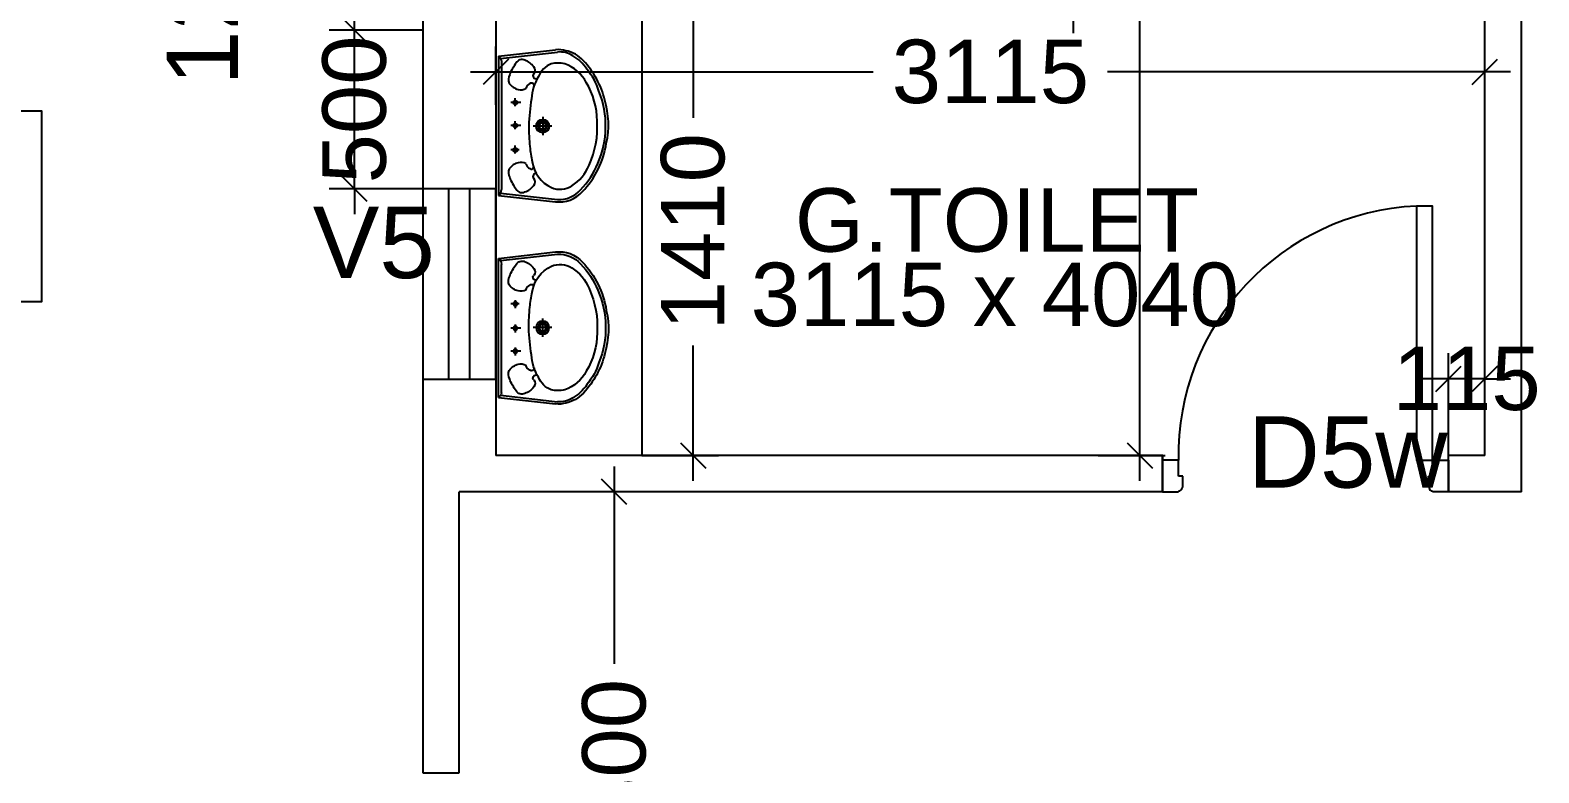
# Model space of a CAD drawing. Extents: x 6345096 to 6738923, y -6490958 to -6305885.
# Drawn here: x 6532613 to 6537364, y -6428444 to -6426104 of the extents above; entities that cross this region are included whole.
import ezdxf
from ezdxf.enums import TextEntityAlignment as Align

# ---------------------------------------------------------------- set-up
doc = ezdxf.new("R2010")
doc.units = 0
doc.header["$LTSCALE"] = 600
doc.header["$MEASUREMENT"] = 0
doc.header["$PDMODE"] = 35
doc.linetypes.add('HIDDEN', pattern=[0.375, 0.25, -0.125])
doc.layers.get('0').update_dxf_attribs({"linetype": 'CONTINUOUS'})
doc.layers.get('Defpoints').update_dxf_attribs({"linetype": 'CONTINUOUS'})
for name, color, linetype in [('DOOR', 32, 'CONTINUOUS'), ('HS', 251, 'CONTINUOUS'), ('joinery', 7, 'CONTINUOUS'), ('LA-column', 3, 'CONTINUOUS'), ('Room Dim', 1, 'CONTINUOUS'), ('TEXT', 6, 'CONTINUOUS'), ('Toi-Euip', 8, 'CONTINUOUS'), ('toi-fix', 46, 'CONTINUOUS'), ('Walls', 7, 'CONTINUOUS'), ('WIN', 151, 'CONTINUOUS'), ('Working Dim', 5, 'CONTINUOUS')]:
    doc.layers.add(name, color=color, linetype=linetype)
doc.styles.add('ari', font='arial.ttf')
doc.styles.add('ARIAL', font='arial.ttf')
doc.dimstyles.new('int. dim', dxfattribs={"dimtxt": 200, "dimasz": 80, "dimexe": 80, "dimexo": 0, "dimgap": 70, "dimtad": 0, "dimdec": 0, "dimzin": 12, "dimdsep": 46, "dimtxsty": 'ari', "dimblk": 'OBLIQUE', "dimcen": 2, "dimdle": 80, "dimclrd": 256, "dimclre": 256, "dimclrt": 6, "dimadec": 0, "dimazin": 0, "dimtfac": 1, "dimtdec": 0, "dimtix": 1, "dimtmove": 2, "dimatfit": 3, "dimfxl": 1, "dimtolj": 1, "dimtzin": 0, "dimlwd": -1, "dimlwe": -1, "dimarcsym": 0})

# ---------------------------------------------------------------- blocks, each defined once
blk = doc.blocks.new('Z$W@#1841')
at = {"layer": 'DOOR'}
for p, q in [((-267.6, -167.4), (-317.3, -167.4)), ((-317.3, -167.4), (-317.3, -267.4)), ((-267.6, -217.9), (-267.6, -167.4)), ((533, -217.9), (533, -167.4)), ((533, -167.4), (582.7, -167.4)), ((582.7, -167.4), (582.7, -267.4)), ((-254.1, -217.9), (-267.6, -217.9)), ((-254.1, -253.9), (-254.1, -217.9)), ((519.5, -253.9), (519.5, -217.9)), ((519.5, -217.9), (533, -217.9)), ((-317.3, -267.4), (-267.6, -267.4)), ((-267.6, -267.4), (-267.6, -265.2)), ((-254.1, -253.9), (-256.3, -253.9)), ((519.5, -253.9), (521.7, -253.9)), ((533, -267.4), (533, -265.2)), ((582.7, -267.4), (533, -267.4))]:
    blk.add_line(p, q, dxfattribs=at)
blk.add_lwpolyline([(482.5, 633.2), (482.5, -167.4), (533, -167.4), (533, 633.2)], close=True, dxfattribs=at)
at = {"layer": 'DOOR', "color": 145}
blk.add_arc((518.4, -152.1), 786.1, 92.6177, 181.1129, dxfattribs=at)
at = {"layer": 'DOOR'}
for centre, start, end in [((-267.6, -253.9), 270, 0), ((533, -253.9), 180, 270)]:
    blk.add_arc(centre, 11.2, start, end, dxfattribs=at)
blk = doc.blocks.new('A$C4D064DB7')
at = {"layer": 'Toi-Euip', "color": 8}
for p, q in [((-219.3, -1), (-239.3, 178)), ((-212.3, 5.4), (-232.3, 184.5)), ((0.9, 167), (0.9, 107.5)), ((212.2, 4.9), (232.3, 184.5)), ((219.2, -1), (239.3, 178)), ((-28.5, 137.9), (30, 137.9)), ((-61.3, 51.7), (-86.8, 51.7)), ((-73.1, 68.7), (-73.1, 37.2)), ((11.1, 51.7), (-14.3, 51.7)), ((-0.6, 68.7), (-0.6, 37.2)), ((87.9, 51.7), (62.5, 51.7)), ((76.2, 63.6), (76.2, 37.2)), ((-204.6, 8.3), (200.4, 8.3)), ((-219.3, -1), (219.2, -1))]:
    blk.add_line(p, q, dxfattribs=at)
for centre, radius in [((0.9, 137.9), 20.9), ((0.9, 137.9), 15), ((0.9, 137.9), 10.5), ((-73.1, 51.7), 6.23), ((-0.6, 51.7), 6.23), ((76.2, 51.7), 6.23)]:
    blk.add_circle(centre, radius, dxfattribs=at)
for centre, radius, start, end in [((-15, 63.3), 278.1, 103.6801, 133.1199), ((0.4, 42.8), 293.4, 66.1951, 111.8497), ((-3.7, 79.1), 265.8, 77.1391, 106.8516), ((11, 56.9), 284.8, 46.3845, 81.023), ((-52.1, 129.5), 194.1, 106.9894, 130.6854), ((-12.7, 69.4), 239.9, 90.5187, 121.0564), ((4.5, 21.6), 288.4, 65.4107, 93.8454), ((17.4, 64.4), 266.9, 46.2173, 67.6674), ((-135.9, 190.3), 102.7, 132.34, 168.5521), ((-115.7, 175.3), 119.3, 121.8415, 151.2146), ((-79.5, 166.9), 122.1, 117.7975, 160.6946), ((74.5, 158), 135.4, 31.8603, 68.3132), ((140.9, 188.9), 91.5, 357.2238, 48.0895), ((143.8, 190.8), 96.4, 352.3942, 48.6169), ((-159.3, 187.8), 80.7, 163.2392, 186.9959), ((-156.9, 191.3), 75.7, 146.7911, 185.1402), ((-105.8, 184.4), 91.8, 165.5854, 192.6546), ((131.4, 192.6), 68.8, 336.7779, 32.4081), ((-124.3, 195.5), 77.6, 203.693, 246.3813), ((98.1, 210.4), 106.4, 278.0202, 335.0221), ((-154.2, 64.6), 55.1, 124.9669, 161.6496), ((-174.7, 96.4), 17.3, 50.4642, 129.5358), ((-157.9, 115.7), 8.33, 226.0403, 306.1074), ((-73.6, 263.8), 161.7, 239.5902, 265.9719), ((-156.5, 116.7), 8.45, 294.5104, 30.3287), ((-126.4, 102.5), 8.28, 83.1526, 217.3039), ((-110.1, 109.7), 26, 208.2715, 253.614), ((33.5, 869.5), 776.1, 261.2228, 267.52), ((-3.1, 803.8), 709.6, 270.2431, 275.5482), ((44.3, 384), 287.3, 274.2321, 283.8267), ((112.1, 109.7), 26, 286.386, 331.7285), ((129.6, 102.2), 7.16, 318.2984, 78.6803), ((157.9, 115.9), 7.49, 165.1523, 247.9307), ((159.9, 115.7), 8.33, 233.8926, 313.9597), ((176.7, 96.4), 17.3, 50.4642, 129.5358), ((156.2, 64.6), 55.1, 18.3504, 55.0331), ((-188.7, 72.6), 20.1, 152.4908, 243.191), ((-120.2, 149.2), 122.2, 230.5982, 250.4136), ((-161, 71.5), 47.7, 305.0585, 347.193), ((-144.2, 69.4), 30.9, 343.9654, 29.9209), ((146.2, 69.4), 30.9, 150.0791, 196.0346), ((163, 71.5), 47.7, 192.807, 234.9415), ((122.2, 149.2), 122.2, 289.5864, 309.4018), ((190.7, 72.6), 20.1, 296.809, 27.5092), ((-200, -15.1), 23.9, 101.1451, 143.7785), ((-145.6, 63.1), 33, 241.9192, 291.3561), ((147.6, 63.1), 33, 248.6439, 298.0808), ((199.8, -16.6), 24.9, 38.7487, 88.5796)]:
    blk.add_arc(centre, radius, start, end, dxfattribs=at)
blk = doc.blocks.new('_Oblique')
at = {"color": 0, "linetype": 'ByBlock', "lineweight": -2}
blk.add_line((-0.5, -0.5), (0.5, 0.5), dxfattribs=at)
blk = doc.blocks.new('*D813')
at = {"layer": 'Defpoints', "color": 0, "transparency": 16777216}
for p in [(6534539.1, -6426033.8, 1.8), (6534539.1, -6427443.8, 1.8), (6534700.6, -6427443.8)]:
    blk.add_point(p, dxfattribs=at)
at = {"layer": 'Working Dim', "transparency": 16777216}
for p, q in [((6534700.6, -6425953.8), (6534700.6, -6426379.9)), ((6534539.1, -6426033.8), (6534780.6, -6426033.8)), ((6534700.6, -6427523.8), (6534700.6, -6427097.6)), ((6534539.1, -6427443.8), (6534780.6, -6427443.8))]:
    blk.add_line(p, q, dxfattribs=at)
at = {"layer": 'Working Dim', "transparency": 16777216, "xscale": 80, "yscale": 80, "zscale": 80}
for p, rotation in [((6534700.6, -6426033.8), 90), ((6534700.6, -6427443.8), 270)]:
    blk.add_blockref('_Oblique', p, dxfattribs=dict(at, rotation=rotation))
at = {"layer": 'Working Dim', "color": 6, "transparency": 16777216, "insert": (6534700.6, -6426738.8), "char_height": 200, "attachment_point": 5, "rotation": 90, "style": 'ari'}
blk.add_mtext('\\A1;1410', dxfattribs=at)
blk = doc.blocks.new('*D814')
at = {"layer": 'Defpoints', "color": 0, "transparency": 16777216}
for p in [(6535976.9, -6423403.8, 5.1), (6535976.9, -6427443.8, 5.1), (6536107.7, -6427443.8)]:
    blk.add_point(p, dxfattribs=at)
at = {"layer": 'Working Dim', "transparency": 16777216}
for p, q in [((6536107.7, -6423323.8), (6536107.7, -6425051.4)), ((6535976.9, -6423403.8), (6536187.7, -6423403.8)), ((6536107.7, -6427523.8), (6536107.7, -6425796.1)), ((6535976.9, -6427443.8), (6536187.7, -6427443.8))]:
    blk.add_line(p, q, dxfattribs=at)
at = {"layer": 'Working Dim', "transparency": 16777216, "xscale": 80, "yscale": 80, "zscale": 80}
for p, rotation in [((6536107.7, -6423403.8), 90), ((6536107.7, -6427443.8), 270)]:
    blk.add_blockref('_Oblique', p, dxfattribs=dict(at, rotation=rotation))
at = {"layer": 'Working Dim', "color": 6, "transparency": 16777216, "insert": (6536107.7, -6425423.8), "char_height": 200, "attachment_point": 5, "rotation": 90, "style": 'ari'}
blk.add_mtext('\\A1;4040', dxfattribs=at)
blk = doc.blocks.new('*D815')
at = {"layer": 'Defpoints', "color": 0, "transparency": 16777216}
for p in [(6537194.5, -6426235.2), (6534079.4, -6426339.3, 5.1), (6537194.5, -6426339.3, 5.1)]:
    blk.add_point(p, dxfattribs=at)
at = {"layer": 'Working Dim', "transparency": 16777216}
for p, q in [((6534079.4, -6426339.3), (6534079.4, -6426155.2)), ((6537194.5, -6426339.3), (6537194.5, -6426155.2)), ((6533999.4, -6426235.2), (6535267.6, -6426235.2)), ((6537274.5, -6426235.2), (6536006.3, -6426235.2))]:
    blk.add_line(p, q, dxfattribs=at)
at = {"layer": 'Working Dim', "transparency": 16777216, "xscale": 80, "yscale": 80, "zscale": 80, "rotation": 180}
blk.add_blockref('_Oblique', (6534079.4, -6426235.2), dxfattribs=at)
at = {"layer": 'Working Dim', "transparency": 16777216, "xscale": 80, "yscale": 80, "zscale": 80}
blk.add_blockref('_Oblique', (6537194.5, -6426235.2), dxfattribs=at)
at = {"layer": 'Working Dim', "color": 6, "transparency": 16777216, "insert": (6535637, -6426235.2), "char_height": 200, "attachment_point": 5, "style": 'ari'}
blk.add_mtext('\\A1;3115', dxfattribs=at)
blk = doc.blocks.new('*D816')
at = {"layer": 'Defpoints', "color": 0, "transparency": 16777216}
for p in [(6537079.5, -6427202.1), (6537079.5, -6427443.8, 5.1), (6537194.5, -6427443.8, 5.1)]:
    blk.add_point(p, dxfattribs=at)
at = {"layer": 'Working Dim', "transparency": 16777216}
for p, q in [((6537079.5, -6427443.8), (6537079.5, -6427122.1)), ((6537194.5, -6427443.8), (6537194.5, -6427122.1)), ((6537079.5, -6427202.1), (6536999.5, -6427202.1)), ((6537194.5, -6427202.1), (6537079.5, -6427202.1)), ((6537194.5, -6427202.1), (6537274.5, -6427202.1))]:
    blk.add_line(p, q, dxfattribs=at)
at = {"layer": 'Working Dim', "transparency": 16777216, "xscale": 80, "yscale": 80, "zscale": 80}
blk.add_blockref('_Oblique', (6537079.5, -6427202.1), dxfattribs=at)
at = {"layer": 'Working Dim', "transparency": 16777216, "xscale": 80, "yscale": 80, "zscale": 80, "rotation": 180}
blk.add_blockref('_Oblique', (6537194.5, -6427202.1), dxfattribs=at)
at = {"layer": 'Working Dim', "color": 6, "transparency": 16777216, "insert": (6537137, -6427202.1), "char_height": 200, "attachment_point": 5, "style": 'ari'}
blk.add_mtext('\\A1;115', dxfattribs=at)
blk = doc.blocks.new('*D817')
at = {"layer": 'Defpoints', "color": 0, "transparency": 16777216}
for p in [(6534555, -6427558.8, 5.1), (6534452.5, -6429358.8), (6534554.9, -6429358.8, 5.1)]:
    blk.add_point(p, dxfattribs=at)
at = {"layer": 'Working Dim', "transparency": 16777216}
for p, q in [((6534452.5, -6427478.8), (6534452.5, -6428099.9)), ((6534555, -6427558.8), (6534372.5, -6427558.8)), ((6534452.5, -6429438.8), (6534452.5, -6428817.7)), ((6534554.9, -6429358.8), (6534372.5, -6429358.8))]:
    blk.add_line(p, q, dxfattribs=at)
at = {"layer": 'Working Dim', "transparency": 16777216, "xscale": 80, "yscale": 80, "zscale": 80}
for p, rotation in [((6534452.5, -6427558.8), 90), ((6534452.5, -6429358.8), 270)]:
    blk.add_blockref('_Oblique', p, dxfattribs=dict(at, rotation=rotation))
at = {"layer": 'Working Dim', "color": 6, "transparency": 16777216, "insert": (6534452.5, -6428458.8), "char_height": 200, "attachment_point": 5, "rotation": 90, "style": 'ari'}
blk.add_mtext('\\A1;1800', dxfattribs=at)
blk = doc.blocks.new('*D1126')
at = {"layer": 'Defpoints', "color": 0, "transparency": 16777216}
for p in [(6535694.4, -6425633.8, 1.8), (6535898, -6425633.8), (6535694.4, -6426033.8, 1.8)]:
    blk.add_point(p, dxfattribs=at)
at = {"layer": 'Working Dim', "transparency": 16777216}
for p, q in [((6535898, -6425633.8), (6535898, -6425553.8)), ((6535694.4, -6425633.8), (6535978, -6425633.8)), ((6535898, -6426033.8), (6535898, -6425633.8)), ((6535694.4, -6426033.8), (6535978, -6426033.8)), ((6535898, -6426033.8), (6535898, -6426113.8))]:
    blk.add_line(p, q, dxfattribs=at)
at = {"layer": 'Working Dim', "transparency": 16777216, "xscale": 80, "yscale": 80, "zscale": 80}
for p, rotation in [((6535898, -6425633.8), 270), ((6535898, -6426033.8), 90)]:
    blk.add_blockref('_Oblique', p, dxfattribs=dict(at, rotation=rotation))
at = {"layer": 'Working Dim', "color": 6, "transparency": 16777216, "insert": (6535898, -6425833.8), "char_height": 200, "attachment_point": 5, "rotation": 90, "style": 'ari'}
blk.add_mtext('\\A1;400', dxfattribs=at)
blk = doc.blocks.new('*D1375')
at = {"layer": 'Defpoints', "color": 0, "transparency": 16777216}
for p in [(6533634.4, -6426103.8), (6533849.4, -6426103.8, 1.8), (6533849.4, -6426603.6, 1.8)]:
    blk.add_point(p, dxfattribs=at)
at = {"layer": 'Working Dim', "transparency": 16777216}
for p, q in [((6533634.4, -6426103.8), (6533634.4, -6426023.8)), ((6533849.4, -6426103.8), (6533554.4, -6426103.8)), ((6533634.4, -6426603.6), (6533634.4, -6426103.8)), ((6533849.4, -6426603.6), (6533554.4, -6426603.6)), ((6533634.4, -6426603.6), (6533634.4, -6426683.6))]:
    blk.add_line(p, q, dxfattribs=at)
at = {"layer": 'Working Dim', "transparency": 16777216, "xscale": 80, "yscale": 80, "zscale": 80}
for p, rotation in [((6533634.4, -6426103.8), 270), ((6533634.4, -6426603.6), 90)]:
    blk.add_blockref('_Oblique', p, dxfattribs=dict(at, rotation=rotation))
at = {"layer": 'Working Dim', "color": 6, "transparency": 16777216, "insert": (6533634.4, -6426353.7), "char_height": 200, "attachment_point": 5, "rotation": 90, "style": 'ari'}
blk.add_mtext('\\A1;500', dxfattribs=at)
blk = doc.blocks.new('A$C2CD672AE')
at = {"layer": 'toi-fix', "color": 8, "linetype": 'HIDDEN'}
blk.add_line((4219.7, 30390.1, 1.8), (4219.7, 28980.1, 1.8), dxfattribs=at)
at = {"layer": 'Walls', "color": 8, "linetype": 'HIDDEN'}
for p, q in [((3530, 37010.1), (3530, 27980)), ((3760, 33020.1), (3760, 28980.1)), ((6875.1, 28980.1), (6875.1, 33020.1)), ((6990.1, 28865.1), (6990.1, 33020.1)), ((5860.1, 28980.1), (3760, 28980.1)), ((5860.1, 28865.1), (5860.1, 28980.1)), ((6875.1, 28980.1), (6760.1, 28980.1)), ((6760.1, 28865.1), (6760.1, 28980.1)), ((5860.1, 28865.1), (3645, 28865.1)), ((3645, 27980), (3645, 28865)), ((6990.1, 28865.1), (6760.1, 28865.1)), ((3529.9, 27980), (3645, 27980))]:
    blk.add_line(p, q, dxfattribs=at)

msp = doc.modelspace()

# ---------------------------------------------------------------- linework, layer by layer
at = {"layer": 'LA-column', "color": 2}
msp.add_lwpolyline([(6532049.388, -6426958.752), (6532649.388, -6426958.752), (6532649.388, -6426358.752), (6532049.388, -6426358.752)], close=True, dxfattribs=at)
at = {"layer": 'toi-fix'}
msp.add_line((6534539.109, -6426033.761, 1.779), (6534539.109, -6427443.761, 1.779), dxfattribs=at)
at = {"layer": 'Walls', "linetype": 'Continuous'}
for p, q in [((6533849.388, -6419413.761), (6533849.388, -6428443.86)), ((6534079.388, -6423403.761), (6534079.388, -6427443.761)), ((6537194.524, -6427443.761), (6537194.524, -6423403.761)), ((6537309.524, -6427558.761), (6537309.524, -6423403.761)), ((6536179.524, -6427443.761), (6534079.388, -6427443.761)), ((6537194.524, -6427443.761), (6537079.524, -6427443.761)), ((6537079.524, -6427558.761), (6537079.524, -6427443.761)), ((6536179.524, -6427558.761), (6533964.388, -6427558.761)), ((6533964.388, -6428443.86), (6533964.388, -6427558.86)), ((6537309.524, -6427558.761), (6537079.524, -6427558.761)), ((6533849.291, -6428443.86), (6533964.388, -6428443.86))]:
    msp.add_line(p, q, dxfattribs=at)
at = {"layer": 'Walls', "color": 7}
msp.add_line((6536179.524, -6427558.761), (6536179.524, -6427443.761), dxfattribs=at)
at = {"layer": 'WIN', "linetype": 'Continuous', "elevation": 1.779}
for points in [[(6533849.388, -6426603.563), (6533849.388, -6427203.563), (6534079.388, -6427203.563), (6534079.388, -6426603.563)], [(6533930.729, -6426603.563), (6533930.729, -6427203.563), (6533998.047, -6427203.563), (6533998.047, -6426603.563)]]:
    msp.add_lwpolyline(points, close=True, dxfattribs=at)

# ---------------------------------------------------------------- block references
at = {"layer": 'DOOR', "linetype": 'Continuous'}
msp.add_blockref('Z$W@#1841', (6536496.808, -6427291.353, 1.779), dxfattribs=at)
at = {"layer": 'HS'}
msp.add_blockref('A$C2CD672AE', (6530319.294, -6456423.902, 8.17), dxfattribs=at)
at = {"layer": 'toi-fix', "rotation": 270}
msp.add_blockref('A$C4D064DB7', (6534089.092, -6426405.094, 1.779), dxfattribs=at)
at = {"layer": 'toi-fix', "xscale": -1, "rotation": 270}
msp.add_blockref('A$C4D064DB7', (6534089.092, -6427042.122, 1.779), dxfattribs=at)

# ---------------------------------------------------------------- texts
at = {"layer": 'joinery', "style": 'ari'}
msp.add_text('V5', height=225, dxfattribs=at).set_placement((6533695.077, -6426885.135, 1.779), align=Align.CENTER)
msp.add_text('D5w', height=225, dxfattribs=at).set_placement((6536447.756, -6427545.229, 1.779))
at = {"layer": 'Room Dim', "style": 'ARIAL'}
msp.add_text('3115 x 4040', height=200, dxfattribs=at).set_placement((6535651.053, -6427036.368, 2.475), align=Align.CENTER)
at = {"layer": 'TEXT', "color": 7, "style": 'ARIAL'}
msp.add_text('1200 mmm WIDE SERVICE CORRIDOR', height=224, rotation=90, dxfattribs=at).set_placement((6533266.956, -6423419.053, 3.445), align=Align.CENTER)
msp.add_text('G.TOILET', height=200, dxfattribs=at).set_placement((6535657.615, -6426801.904, 2.475), align=Align.CENTER)

# ---------------------------------------------------------------- dimensions: what is measured, and where the dimension line sits
at = {"layer": 'Working Dim', "color": 6}
for base, p1, p2, picture, middle in [((6536107.724, -6427443.761), (6535976.916, -6423403.761, 5.131), (6535976.916, -6427443.761, 5.131), '*D814', (6536107.724, -6425423.761)), ((6535898.003, -6425633.753), (6535694.388, -6426033.761, 1.779), (6535694.388, -6425633.753, 1.779), '*D1126', (6535898.003, -6425833.757)), ((6534700.616, -6427443.761), (6534539.109, -6426033.761, 1.779), (6534539.109, -6427443.761, 1.779), '*D813', (6534700.616, -6426738.761)), ((6533634.398, -6426103.761), (6533849.388, -6426603.563, 1.779), (6533849.388, -6426103.761, 1.779), '*D1375', (6533634.398, -6426353.662)), ((6534452.476, -6429358.829), (6534554.951, -6427558.761, 5.131), (6534554.913, -6429358.829, 5.131), '*D817', (6534452.476, -6428458.795))]:
    dim = msp.add_linear_dim(base=base, p1=p1, p2=p2, angle=90, dimstyle='int. dim', override={"dimtxt": 200, "dimarcsym": 1}, dxfattribs=at)
    dim.commit()
    dim.dimension.update_dxf_attribs({"geometry": picture, "text_midpoint": middle})
for base, p1, p2, picture, middle in [((6537194.524, -6426235.225), (6534079.388, -6426339.34, 5.131), (6537194.524, -6426339.34, 5.131), '*D815', (6535636.956, -6426235.225)), ((6537079.524, -6427202.087), (6537194.524, -6427443.761, 5.131), (6537079.524, -6427443.761, 5.131), '*D816', (6537137.024, -6427202.087))]:
    dim = msp.add_linear_dim(base=base, p1=p1, p2=p2, dimstyle='int. dim', override={"dimtxt": 200, "dimarcsym": 1}, dxfattribs=at)
    dim.commit()
    dim.dimension.update_dxf_attribs({"geometry": picture, "text_midpoint": middle})

doc.saveas('drawing.dxf')
